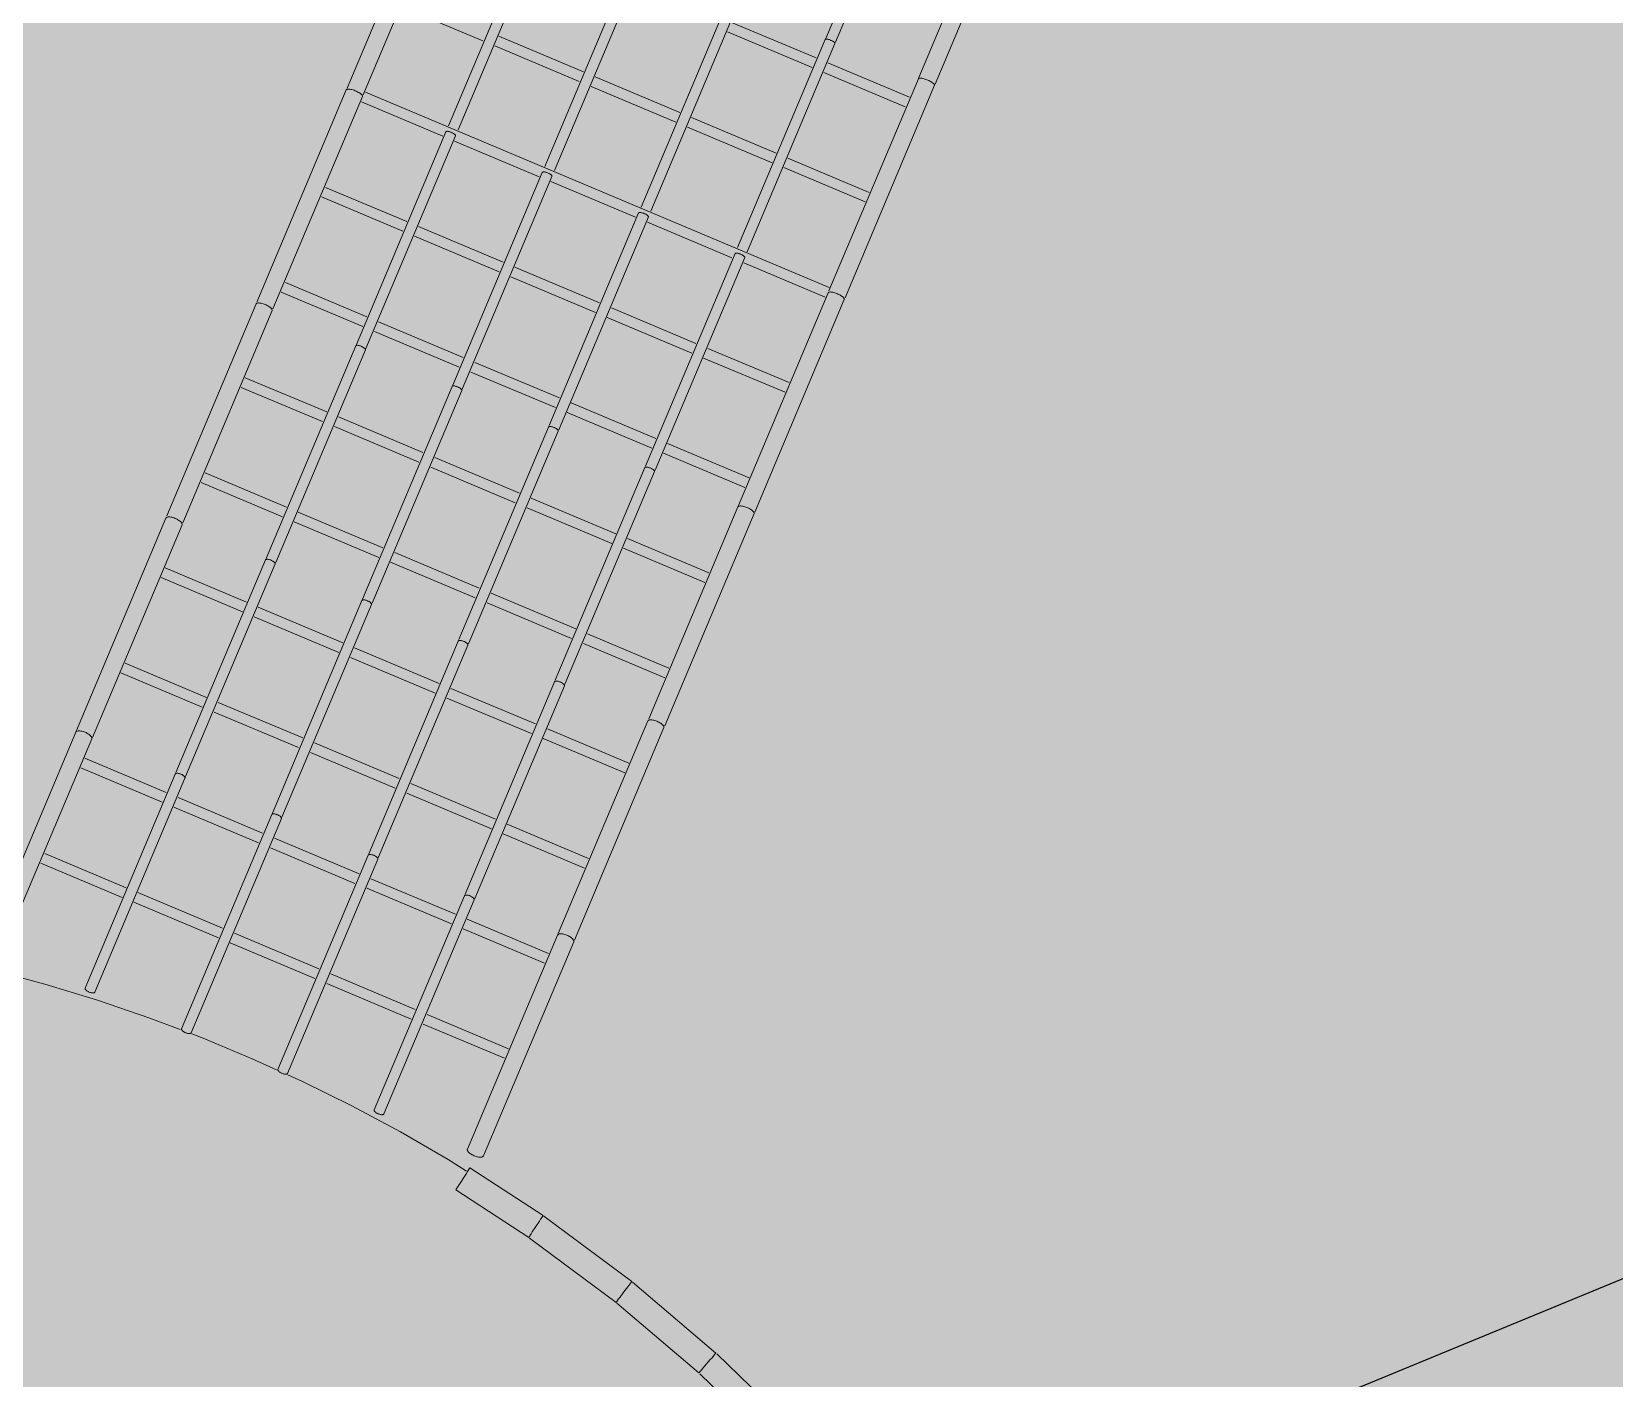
# Model space of a CAD drawing. Header units: millimetres. Extents: x -31757 to 121236, y -27283 to 59400.
# Drawn here: x 51917 to 54641, y 49475 to 51794 of the extents above; entities that cross this region are included whole.
import ezdxf

# ---------------------------------------------------------------- set-up
doc = ezdxf.new("R2010")
doc.units = ezdxf.units.MM
for name, color, linetype, lineweight in [('06_部屋の色', 8, 'Continuous', 0), ('10_見えがかり', 7, 'Continuous', 13), ('11_見えがかり（家具）', 8, 'Continuous', 9)]:
    doc.layers.add(name, color=color, linetype=linetype, lineweight=lineweight)

msp = doc.modelspace()

# ---------------------------------------------------------------- hatches: boundary and pattern name
at = {"layer": '06_部屋の色', "true_color": 0xf6e3a4}
h = msp.add_hatch(color=8, dxfattribs=at)
h.paths.add_polyline_path([(37121.8, 42081.2), (37460.6, 42484.9), (37800.4, 42887.9), (36072.4, 44348.7), (39234.8, 48988.5), (39431.2, 49276.7), (39322.7, 49373.6), (39316.9, 49378.8), (39496.9, 49642.9), (39611.1, 49540.6), (39795.6, 49811.2), (39687.3, 49908.5), (39681.5, 49913.7), (39861.6, 50178), (39975.6, 50075.3), (40009.7, 50125.4), (40040.8, 50171), (41255.9, 51953.7), (41148.6, 52052.4), (41142.8, 52057.7), (41323.5, 52322.9), (41429.2, 52225.4), (41436.5, 52218.7), (41621.7, 52490.5), (41514.7, 52589.5), (41508.9, 52594.8), (41689.8, 52860.2), (41802.5, 52755.7), (41822.1, 52784.5), (42460.9, 53721.7), (42489.9, 53764.2), (42585.7, 53895.5), (42599.7, 53914.6), (42604.4, 53920.3), (42708.9, 54045.6), (42719.4, 54058.2), (42787.8, 54136.5), (42789.9, 54138.9), (42851.9, 54248.7), (42853.6, 54251.8), (42853.6, 54251.9), (42855.9, 54255.5), (43006.4, 54494.7), (43009, 54498), (43179.6, 54718.9), (43182.4, 54721.9), (43373.5, 54925.4), (43376.6, 54928.2), (43586.3, 55112.4), (43589.7, 55114.8), (43816, 55278.1), (43817.8, 55279.1), (44024.5, 55399.8), (44060.7, 55420.9), (44277.9, 55521.2), (44317.9, 55539.6), (44543.7, 55618.6), (44585.3, 55633.1), (44817.7, 55690), (44860.4, 55700.5), (45097.2, 55734.8), (45139.9, 55741), (45140.7, 55741.1), (45144.9, 55741.3), (45427.3, 55754.9), (45483, 55754.9), (47818.2, 55754.5), (47818.4, 55903), (47818.4, 55906.5), (51414.4, 55906), (51414.2, 55759.5), (51414.2, 55754), (51454.3, 55754), (51465.9, 55754), (54573.7, 55753.6), (54613.5, 55753.6), (54615.4, 55753.6), (54621.5, 55753.6), (54623.5, 55753.5), (54625.5, 55753.4), (54626, 55753.3), (54921.2, 55738.5), (54925.4, 55737.8), (55213.9, 55693.9), (55218.1, 55692.9), (55500.8, 55620.2), (55504.7, 55618.8), (55778.8, 55518.2), (55782.5, 55516.4), (56045.2, 55388.7), (56048.5, 55386.6), (56297.2, 55233.1), (56300.2, 55230.8), (56532.3, 55053.1), (56533.1, 55052.3), (56744.8, 54853.6), (56751, 54847.7), (56772.1, 54825.8), (56777.2, 54820.5), (56821.3, 54774.8), (56991.9, 54597.6), (59427.7, 52068.4), (59746.8, 51737.1), (59781.4, 51701.1), (59794.3, 51687.7), (59792.1, 51685.6), (59685.5, 51582.1), (59787.6, 51476.3), (59791.1, 51472.7), (59705, 51389), (59196, 50899.2), (59143.7, 50847.7), (59044.4, 50949.6), (59037.6, 50956.5), (59034, 50953), (59033.8, 50952.8), (59033.1, 50952.1), (59029.9, 50949), (58743.2, 50666.6), (58401.6, 50334.7), (58400.1, 50333.3), (58394.2, 50327.5), (57903.5, 49839.6), (57892.9, 49829), (57459.3, 49402), (57563.5, 49297.4), (57566.6, 49294.3), (57502.7, 49231.4), (57154, 48880), (56803.1, 48530.9), (56319, 48038.3), (56153.9, 47871.8), (56045.6, 47978.5), (55701.8, 47631.8), (55695.6, 47625.4), (55514.2, 47438.2), (55619.3, 47335.4), (55622.9, 47331.9), (55470.9, 47175.2), (55131.2, 46829.4), (54643.1, 46321.1), (54162.4, 45825.1), (53814.8, 45458.4), (53742.7, 45383.3), (53637.7, 45483.3), (53632.6, 45488.1), (53421.1, 45267.7), (53527.7, 45166.4), (53531.3, 45163), (53479.2, 45108.7), (52996.9, 44594.7), (52522.1, 44093.2), (52295.7, 43848.7), (52189.7, 43947.7), (52184.5, 43952.5), (52071.6, 43830.4), (52067.7, 43826.3), (51742.6, 43479.6), (51737.9, 43474.5), (51735.6, 43472.1), (51731.2, 43467.3), (51729.8, 43465.8), (51272.8, 42967.2), (51268.6, 42962.6), (50788.3, 42443.3), (50777.9, 42432.1), (50470.8, 42092.4), (50464.2, 42085.1), (50122.7, 41712.2), (49662.4, 41198.3), (49653.5, 41188.4), (49653.4, 41188.2), (49652.4, 41187.1), (49194.4, 40680.5), (49188.9, 40674.4), (48872.2, 40316), (48867.4, 40310.6), (48534.9, 39939.1), (48530, 39933.5), (48072.9, 39411.1), (48066.1, 39403.3), (47608.6, 38885.3), (47437.2, 38686.8), (47550, 38588.5), (47551.8, 38587), (47406.2, 38418.2), (47073.7, 38037.8), (46615.8, 37502), (46164.6, 36979.1), (45852.2, 36608.5), (45590.5, 36302.3), (44600.9, 37138.8), (44291.6, 37400.2), (44789.6, 37987.1), (45302.9, 38587.4), (45805.3, 39170.5), (46309.8, 39751.7), (43444.8, 42248), (42931, 41656.2), (42419.5, 41062.4), (41910.1, 40466.8), (41389.8, 39853.7), (41349.7, 39806.3), (43641.2, 37870.2), (43189.5, 37333.6), (42700.5, 36748.6), (42375.7, 36357.7), (41893.4, 35773.6), (41891, 35772), (41887.6, 35772.2), (35947.6, 40658.3), (35945.8, 40661.7), (35947, 40665.4), (36615.4, 41474)])
h.paths.add_polyline_path([(52361.6, 48399.8), (52291.4, 48477.5), (52216.2, 48550.4), (52136.5, 48618.2), (52052.4, 48680.7), (51964.5, 48737.5), (51873, 48788.5), (51778.4, 48833.3), (51681.1, 48871.9), (51581.5, 48904.1), (51479.9, 48929.6), (51376.9, 48948.5), (51272.9, 48960.5), (51168.3, 48965.8), (51063.6, 48964.2), (50959.3, 48955.8), (50855.7, 48940.5), (50753.4, 48918.5), (50652.7, 48889.9), (50554, 48854.7), (50457.9, 48813.2), (50364.7, 48765.4), (50274.8, 48711.7), (50188.7, 48652.2), (50106.6, 48587.2), (50029, 48517), (49956.1, 48441.8), (49888.3, 48362.1), (49825.8, 48278), (49769, 48190.1), (49718, 48098.7), (49673.1, 48004), (49634.5, 47906.7), (49602.4, 47807.1), (49576.8, 47705.5), (49558, 47602.6), (49545.9, 47498.5), (49540.7, 47393.9), (49542.3, 47289.3), (49550.7, 47184.9), (49566, 47081.3), (49588, 46978.9), (49616.6, 46878.3), (49651.8, 46779.6), (49693.3, 46683.5), (49741, 46590.4), (49794.7, 46500.5), (49854.2, 46414.3), (49919.2, 46332.3), (49989.5, 46254.6), (50064.6, 46181.7), (50144.4, 46113.9), (50228.4, 46051.4), (50316.4, 45994.6), (50407.8, 45943.6), (50502.4, 45898.7), (50599.7, 45860.2), (50699.4, 45828), (50801, 45802.5), (50903.9, 45783.6), (51007.9, 45771.5), (51112.5, 45766.3), (51217.2, 45767.9), (51321.5, 45776.3), (51425.1, 45791.6), (51527.5, 45813.6), (51628.2, 45842.2), (51726.8, 45877.4), (51822.9, 45918.9), (51916.1, 45966.6), (52006, 46020.4), (52092.1, 46079.9), (52174.2, 46144.9), (52251.9, 46215.1), (52324.8, 46290.2), (52392.6, 46370), (52455.1, 46454.1), (52511.9, 46542), (52562.8, 46633.4), (52607.7, 46728.1), (52646.3, 46825.4), (52678.4, 46925), (52704, 47026.6), (52722.8, 47129.5), (52734.9, 47233.5), (52740.2, 47338.1), (52738.6, 47442.8), (52730.1, 47547.1), (52714.9, 47650.8), (52692.9, 47753.1), (52664.3, 47853.8), (52629.1, 47952.5), (52587.5, 48048.6), (52539.8, 48141.7), (52486.1, 48231.6), (52426.6, 48317.8)], flags=0)
at = {"layer": '10_見えがかり'}
msp.add_hatch(color=8, dxfattribs=at).paths.add_polyline_path([(42365.7, 53851.9), (42479.8, 54008.2), (42603.8, 54156.9), (42665.2, 54227.2), (42723, 54329.7), (42881.7, 54581.9), (43063.8, 54817.6), (43267.7, 55034.8), (43491.5, 55231.4), (43733.1, 55405.6), (43990.3, 55555.9), (44260.8, 55680.7), (44542, 55779), (44831.3, 55849.9), (45113.4, 55890.8), (45126.1, 55892.6), (45423.7, 55906.9), (47816.4, 55906.5), (52850.6, 55905.8), (53007.7, 55905.8), (53241.3, 55905.8), (54357.6, 55905.6), (54625.4, 55905.6), (54627.5, 55905.5), (55040.7, 55905.4), (55250.6, 55873.5), (55555.2, 55795.2), (55850.5, 55686.8), (56133.5, 55549.2), (56401.1, 55384), (56650.9, 55192.8), (56879.6, 54978), (60015.9, 51721.4), (59993.6, 51699.9), (60382.1, 51296.5), (60274, 51192.5), (59901.1, 51579.6), (59829.4, 51510), (59704.9, 51389), (59196, 50899.2), (58999.5, 50705.7), (58849.5, 50557.9), (58500.7, 50219.1), (57999.8, 49721), (57502.7, 49231.4), (57154, 48880), (57142.7, 48868.8), (56815.3, 48543.2), (56309.1, 48028.2), (56152.5, 47870.4), (55810.5, 47525.5), (55485.3, 47190), (55131.2, 46829.4), (54643.1, 46321.1), (54162.4, 45825.1), (53814.8, 45458.4), (53606.4, 45241.3), (53532.7, 45164.4), (53479.2, 45108.7), (52996.9, 44594.7), (52522, 44093.2), (52294.3, 43847.3), (52178.7, 43722.5), (51847.2, 43368.9), (51380.5, 42859.8), (50890.2, 42329.6), (50576.8, 41983), (50235.5, 41610.4), (49818, 41144.2), (49765.3, 41085.3), (49302.1, 40573), (48967.5, 40194.4), (48644.2, 39833.2), (48180.1, 39302.8), (47722.9, 38785.1), (47553.1, 38588.5), (47392.7, 38402.7), (47073.7, 38037.8), (46615.8, 37502), (46164.6, 36979.1), (45838.8, 36592.9), (45535.2, 36237.6), (45072.4, 35683.3), (44616.2, 35141.8), (44319.2, 34781), (43995.5, 34393), (43550.1, 33846.7), (43111.2, 33313.5), (42801, 32927.8), (42488.3, 32544), (42053.7, 31998.2), (41611.1, 31447.6), (41310.8, 31065.1), (41007.9, 30684.7), (40574.4, 30126.9), (40138.2, 29571.3), (39909.1, 29272.3), (39891.6, 29285.9), (39872.6, 29261.3), (32761.7, 34756.3), (32608.6, 34882.9), (32463.8, 35019.5), (32328.3, 35165.4), (32202.6, 35319.9), (32087.4, 35482.2), (31983, 35651.8), (31890.1, 35827.9), (31808.8, 36009.7), (31739.7, 36196.4), (31683.1, 36387.3), (31639, 36581.5), (31607.8, 36778.1), (31589.6, 36976.4), (31584.5, 37175.4), (31592.4, 37374.4), (31613.3, 37572.4), (31647.3, 37768.6), (31694, 37962.1), (31753.3, 38152.2), (31825, 38338), (31895.9, 38490.9), (32118.9, 38816.4), (32136.5, 38844), (35925.4, 44403), (36028.1, 44553.6), (36318, 44979), (36378.3, 45067.4), (36524.9, 45282.6), (37696.6, 47001.6), (39118.1, 49087.1), (39858, 50172.7), (39862.7, 50179.7), (40319.1, 50849.2), (40623.3, 51295.5), (40989.2, 51832.4), (41141.4, 52055.7), (41297.5, 52284.7)])

# ---------------------------------------------------------------- linework, layer by layer
at = {"layer": '11_見えがかり（家具）'}
for points in [[(53283.8, 51782.1), (53438.3, 52148.9), (53438.4, 52149.1), (53438.7, 52149.2)], [(53438.7, 52149.2), (53439.2, 52149.3), (53439.7, 52149.3), (53440.4, 52149.3), (53441.3, 52149.2), (53442.2, 52149), (53443.2, 52148.7), (53444.3, 52148.4), (53445.3, 52148), (53446.4, 52147.6), (53447.4, 52147.2), (53448.4, 52146.8), (53449.4, 52146.3), (53450.4, 52145.8), (53451.3, 52145.3), (53452.2, 52144.8), (53453, 52144.2), (53453.7, 52143.7), (53454.2, 52143.2), (53454.6, 52142.8), (53454.8, 52142.4), (53454.9, 52142.1), (53454.9, 52141.9), (53300.5, 51775.3)], [(52460, 51696.6), (52613.9, 52061.9), (52614.1, 52062.4), (52614.5, 52062.7)], [(52614.5, 52062.7), (52615.1, 52063), (52616, 52063.1), (52617.1, 52063.1), (52618.4, 52063), (52619.9, 52062.8), (52621.6, 52062.5), (52623.3, 52062), (52625.1, 52061.5), (52626.9, 52060.9), (52628.7, 52060.2), (52630.3, 52059.5), (52631.9, 52058.7), (52633.6, 52057.9), (52635.2, 52057), (52636.7, 52056.1), (52638.1, 52055.2), (52639.2, 52054.2), (52640.2, 52053.4), (52641, 52052.5), (52641.4, 52051.8), (52641.7, 52051.2), (52641.7, 52050.6), (52487.6, 51685)], [(53444.3, 51714.9), (53598.6, 52081.3), (53598.9, 52081.7), (53599.4, 52081.9)], [(53599.4, 52081.9), (53600.1, 52082.1), (53601.1, 52082.1), (53602.2, 52082), (53603.6, 52081.8), (53605.2, 52081.5), (53606.8, 52081.1), (53608.6, 52080.5), (53610.4, 52079.9), (53612.1, 52079.3), (53613.8, 52078.6), (53615.4, 52077.9), (53617.1, 52077.1), (53618.8, 52076.2), (53620.4, 52075.4), (53621.8, 52074.5), (53623.2, 52073.6), (53624.3, 52072.7), (53625.2, 52071.9), (53625.8, 52071.2), (53626.2, 52070.6), (53626.4, 52070.1), (53626.3, 52069.7), (53472, 51703.4)], [(52634.4, 51631.4), (52785.3, 51989.8)], [(52802, 51983), (52651, 51624.5)], [(52800.3, 51561.6), (52951.2, 51919.9)], [(52967.9, 51913.2), (52816.8, 51554.6)], [(52966.2, 51491.7), (53117.1, 51850.1)], [(53133.8, 51843.3), (52982.7, 51484.7)], [(52693.8, 51777.6), (52553.7, 51836.6)], [(53260.5, 51731.8), (53114.8, 51793.1)], [(53121.8, 51809.7), (53267.4, 51748.4)], [(52859.7, 51707.7), (52714, 51769.1)], [(52721, 51785.7), (52866.7, 51724.3)], [(53132, 51421.8), (53283, 51780.2)], [(53283, 51780.2), (53283.1, 51780.4), (53283.4, 51780.6), (53283.7, 51780.8), (53284.3, 51780.9), (53284.9, 51780.9), (53285.7, 51780.8), (53286.6, 51780.7), (53287.6, 51780.5), (53288.6, 51780.2), (53289.7, 51779.9), (53290.8, 51779.5), (53291.8, 51779.1), (53292.8, 51778.7), (53293.8, 51778.2), (53294.8, 51777.7), (53295.8, 51777.2), (53296.7, 51776.7), (53297.5, 51776.1), (53298.2, 51775.6), (53298.8, 51775), (53299.2, 51774.5), (53299.5, 51774.1), (53299.7, 51773.7), (53299.7, 51773.4), (53148.6, 51414.8)], [(53287.7, 51739.9), (53427.8, 51680.9)], [(52886.9, 51715.8), (53032.5, 51654.4)], [(53420.8, 51664.3), (53280.7, 51723.3)], [(53289.4, 51347.2), (53443.3, 51712.6), (53443.5, 51713), (53443.9, 51713.3)], [(53443.9, 51713.3), (53444.6, 51713.6), (53445.4, 51713.7), (53446.5, 51713.8), (53447.8, 51713.7), (53449.3, 51713.5), (53451, 51713.1), (53452.7, 51712.7), (53454.5, 51712.1), (53456.3, 51711.5), (53458.1, 51710.8), (53459.7, 51710.1), (53461.4, 51709.3), (53463, 51708.5), (53464.6, 51707.6), (53466.1, 51706.7), (53467.5, 51705.8), (53468.7, 51704.9), (53469.6, 51704), (53470.4, 51703.2), (53470.9, 51702.4), (53471.1, 51701.8), (53471.1, 51701.3), (53317.1, 51335.6)], [(52304.8, 51328.1), (52458.6, 51693.4), (52458.9, 51693.8), (52459.3, 51694.2)], [(52459.3, 51694.2), (52460, 51694.5), (52460.9, 51694.7), (52462, 51694.8), (52463.4, 51694.8), (52464.9, 51694.6), (52466.6, 51694.3), (52468.4, 51693.9), (52470.2, 51693.3), (52472, 51692.7), (52473.7, 51692), (52475.4, 51691.3), (52477, 51690.5), (52478.6, 51689.7), (52480.2, 51688.8), (52481.7, 51687.8), (52483, 51686.9), (52484.2, 51685.9), (52485.1, 51685), (52485.8, 51684.1), (52486.3, 51683.3), (52486.4, 51682.6), (52486.4, 51682), (52332.3, 51316.2)], [(52491.7, 51689.4), (53289.8, 51353.2)], [(53025.6, 51637.9), (52879.9, 51699.2)], [(52624.8, 51613.8), (52484.7, 51672.8)], [(53191.4, 51568), (53045.8, 51629.3)], [(53052.8, 51645.9), (53198.4, 51584.6)], [(52475.9, 51255.1), (52630.1, 51621.2), (52630.2, 51621.5), (52630.5, 51621.7), (52630.9, 51621.9), (52631.4, 51622), (52632.1, 51622.1)], [(52632.1, 51622.1), (52632.9, 51622.1), (52633.8, 51622), (52634.9, 51621.8), (52635.9, 51621.5), (52637, 51621.2), (52638.1, 51620.8), (52639.1, 51620.4), (52640.1, 51620), (52641.1, 51619.5), (52642.1, 51619), (52643, 51618.5), (52643.9, 51617.9), (52644.7, 51617.3), (52645.4, 51616.7), (52646, 51616.2), (52646.4, 51615.7), (52646.7, 51615.2), (52646.8, 51614.8), (52646.7, 51614.4), (52492.4, 51248.1)], [(52790.7, 51543.9), (52645, 51605.3)], [(53218.7, 51576), (53358.8, 51517)], [(52641.8, 51185.2), (52796, 51551.3), (52796.1, 51551.6), (52796.4, 51551.9), (52796.8, 51552), (52797.3, 51552.2), (52798, 51552.2)], [(52798, 51552.2), (52798.8, 51552.2), (52799.7, 51552.1), (52800.7, 51551.9), (52801.8, 51551.6), (52802.9, 51551.3), (52804, 51551), (52805, 51550.5), (52806, 51550.1), (52807, 51549.7), (52808, 51549.2), (52808.9, 51548.6), (52809.8, 51548), (52810.6, 51547.5), (52811.3, 51546.9), (52811.9, 51546.3), (52812.3, 51545.8), (52812.5, 51545.3), (52812.6, 51544.9), (52812.6, 51544.5), (52658.3, 51178.2)], [(53351.8, 51500.4), (53211.7, 51559.5)], [(52422.7, 51525.6), (52562.8, 51466.6)], [(52956.6, 51474), (52810.9, 51535.4)], [(52555.8, 51450), (52415.7, 51509)], [(52807.6, 51115.4), (52961.8, 51481.5), (52962, 51481.8), (52962.3, 51482), (52962.7, 51482.2), (52963.2, 51482.3), (52963.9, 51482.3)], [(52963.9, 51482.3), (52964.7, 51482.3), (52965.6, 51482.2), (52966.6, 51482), (52967.7, 51481.8), (52968.8, 51481.4), (52969.9, 51481.1), (52970.9, 51480.7), (52971.9, 51480.2), (52972.9, 51479.8), (52973.9, 51479.3), (52974.8, 51478.7), (52975.7, 51478.2), (52976.5, 51477.6), (52977.2, 51477), (52977.7, 51476.4), (52978.2, 51475.9), (52978.4, 51475.4), (52978.5, 51475), (52978.5, 51474.7), (52824.2, 51108.3)], [(53122.4, 51404.2), (52976.8, 51465.5)], [(52721.7, 51380.1), (52576, 51441.4)], [(52583, 51458), (52728.6, 51396.7)], [(52973.5, 51045.5), (53127.7, 51411.6), (53127.9, 51411.9), (53128.2, 51412.1), (53128.6, 51412.3), (53129.1, 51412.4), (53129.8, 51412.5)], [(53129.8, 51412.5), (53130.6, 51412.4), (53131.5, 51412.3), (53132.5, 51412.2), (53133.6, 51411.9), (53134.7, 51411.6), (53135.7, 51411.2), (53136.8, 51410.8), (53137.8, 51410.4), (53138.8, 51409.9), (53139.7, 51409.4), (53140.7, 51408.9), (53141.6, 51408.3), (53142.4, 51407.7), (53143.1, 51407.1), (53143.6, 51406.6), (53144, 51406), (53144.3, 51405.6), (53144.4, 51405.1), (53144.4, 51404.8), (52990.1, 51038.5)], [(52748.9, 51388.1), (52894.5, 51326.8)], [(53282.8, 51336.6), (53142.7, 51395.6)], [(52353.7, 51361.7), (52493.8, 51302.7)], [(52887.5, 51310.2), (52741.9, 51371.6)], [(52149.6, 50959.8), (52303.4, 51324.8), (52303.7, 51325.3), (52304.2, 51325.8)], [(52304.2, 51325.8), (52304.9, 51326.1), (52305.8, 51326.4), (52307, 51326.5), (52308.4, 51326.5), (52309.9, 51326.4), (52311.6, 51326.1), (52313.4, 51325.7), (52315.3, 51325.2), (52317.1, 51324.5), (52318.8, 51323.9), (52320.5, 51323.1), (52322.1, 51322.4), (52323.7, 51321.5), (52325.3, 51320.6), (52326.7, 51319.6), (52328, 51318.6), (52329.1, 51317.6), (52330, 51316.6), (52330.7, 51315.6), (52331.1, 51314.8), (52331.2, 51314), (52331.1, 51313.4), (52177.3, 50948.1)], [(52486.8, 51286.1), (52346.7, 51345.2)], [(53133.8, 50977.7), (53288.1, 51344), (53288.3, 51344.5), (53288.8, 51344.9)], [(53288.8, 51344.9), (53289.4, 51345.2), (53290.3, 51345.4), (53291.5, 51345.5), (53292.8, 51345.4), (53294.3, 51345.2), (53296, 51344.9), (53297.8, 51344.5), (53299.6, 51343.9), (53301.4, 51343.3), (53303.2, 51342.7), (53304.8, 51341.9), (53306.4, 51341.2), (53308.1, 51340.3), (53309.6, 51339.4), (53311.1, 51338.5), (53312.5, 51337.5), (53313.6, 51336.5), (53314.6, 51335.6), (53315.2, 51334.7), (53315.7, 51333.9), (53315.9, 51333.2), (53315.8, 51332.7), (53161.6, 50966.5)], [(53053.4, 51240.3), (52907.8, 51301.7)], [(52914.8, 51318.3), (53060.4, 51256.9)], [(52652.7, 51216.3), (52507, 51277.6)], [(52514, 51294.2), (52659.6, 51232.9)], [(52320.6, 50886.6), (52474.8, 51252.6), (52475, 51253), (52475.3, 51253.2), (52475.7, 51253.4)], [(52475.7, 51253.4), (52476.3, 51253.6), (52477, 51253.7), (52477.8, 51253.7), (52478.8, 51253.6), (52479.8, 51253.4), (52480.8, 51253.2), (52481.9, 51252.9), (52483, 51252.5), (52484.1, 51252.1), (52485.1, 51251.7), (52486, 51251.2), (52487, 51250.7), (52487.9, 51250.1), (52488.8, 51249.5), (52489.6, 51248.9), (52490.3, 51248.3), (52490.8, 51247.7), (52491.2, 51247.1), (52491.4, 51246.6), (52491.5, 51246.2), (52491.5, 51245.8), (52337.2, 50879.6)], [(53080.7, 51248.4), (53220.8, 51189.4)], [(52679.9, 51224.3), (52825.5, 51163)], [(53213.8, 51172.8), (53073.7, 51231.8)], [(52284.7, 51197.9), (52424.8, 51138.9)], [(52818.5, 51146.4), (52672.9, 51207.7)], [(52417.8, 51122.3), (52277.7, 51181.3)], [(52486.5, 50816.7), (52640.7, 51182.8), (52640.9, 51183.1), (52641.2, 51183.3), (52641.6, 51183.6)], [(52641.6, 51183.6), (52642.2, 51183.7), (52642.9, 51183.8), (52643.7, 51183.8), (52644.6, 51183.7), (52645.7, 51183.5), (52646.7, 51183.3), (52647.8, 51183), (52648.9, 51182.6), (52650, 51182.2), (52651, 51181.8), (52651.9, 51181.3), (52652.9, 51180.8), (52653.8, 51180.2), (52654.7, 51179.6), (52655.5, 51179), (52656.2, 51178.4), (52656.7, 51177.8), (52657.1, 51177.3), (52657.3, 51176.8), (52657.4, 51176.3), (52657.4, 51175.9), (52503.1, 50809.7)], [(52984.4, 51076.5), (52838.8, 51137.9)], [(52845.8, 51154.5), (52991.4, 51093.1)], [(52583.6, 51052.5), (52438, 51113.8)], [(52445, 51130.4), (52590.6, 51069)], [(52652.4, 50746.9), (52806.6, 51112.9), (52806.8, 51113.2), (52807.1, 51113.5), (52807.5, 51113.7)], [(52807.5, 51113.7), (52808, 51113.8), (52808.8, 51113.9), (52809.6, 51113.9), (52810.5, 51113.8), (52811.5, 51113.7), (52812.6, 51113.4), (52813.7, 51113.1), (52814.8, 51112.7), (52815.9, 51112.3), (52816.8, 51111.9), (52817.8, 51111.4), (52818.8, 51110.9), (52819.7, 51110.4), (52820.6, 51109.8), (52821.4, 51109.2), (52822, 51108.5), (52822.6, 51108), (52823, 51107.4), (52823.2, 51106.9), (52823.3, 51106.4), (52823.2, 51106.1), (52669, 50739.8)], [(53011.7, 51084.6), (53151.8, 51025.6)], [(52610.9, 51060.5), (52756.5, 50999.2)], [(53144.8, 51009), (53004.7, 51068)], [(52215.7, 51034.1), (52355.7, 50975.1)], [(52749.5, 50982.6), (52603.9, 51043.9)], [(52818.3, 50677), (52972.5, 51043), (52972.6, 51043.3), (52972.9, 51043.6), (52973.4, 51043.8)], [(52973.4, 51043.8), (52973.9, 51044), (52974.6, 51044), (52975.5, 51044), (52976.4, 51044), (52977.4, 51043.8), (52978.5, 51043.5), (52979.6, 51043.2), (52980.7, 51042.9), (52981.7, 51042.5), (52982.7, 51042), (52983.7, 51041.6), (52984.7, 51041), (52985.6, 51040.5), (52986.5, 51039.9), (52987.3, 51039.3), (52987.9, 51038.7), (52988.5, 51038.1), (52988.9, 51037.5), (52989.1, 51037), (52989.2, 51036.6), (52989.1, 51036.2), (52834.9, 50670)], [(52348.8, 50958.5), (52208.7, 51017.5)], [(52915.4, 50912.7), (52769.8, 50974)], [(52776.8, 50990.6), (52922.4, 50929.3)], [(52979.1, 50610.4), (53132.8, 50975.4), (53133.1, 50975.9), (53133.6, 50976.4)], [(53133.6, 50976.4), (53134.3, 50976.7), (53135.2, 50977), (53136.4, 50977.1), (53137.8, 50977.1), (53139.4, 50977), (53141.1, 50976.7), (53142.9, 50976.3), (53144.7, 50975.8), (53146.5, 50975.2), (53148.2, 50974.5), (53149.9, 50973.8), (53151.5, 50973), (53153.1, 50972.1), (53154.7, 50971.2), (53156.1, 50970.2), (53157.4, 50969.2), (53158.6, 50968.2), (53159.5, 50967.2), (53160.1, 50966.3), (53160.5, 50965.4), (53160.6, 50964.7), (53160.6, 50964), (53006.7, 50598.8)], [(51994, 50590.3), (52148.1, 50956.2), (52148.5, 50956.8), (52149, 50957.3)], [(52149, 50957.3), (52149.7, 50957.7), (52150.7, 50958), (52151.9, 50958.2), (52153.3, 50958.2), (52154.9, 50958.1), (52156.7, 50957.9), (52158.5, 50957.5), (52160.3, 50957), (52162.1, 50956.4), (52163.9, 50955.7), (52165.5, 50955), (52167.2, 50954.2), (52168.7, 50953.3), (52170.3, 50952.3), (52171.7, 50951.3), (52173, 50950.2), (52174.1, 50949.2), (52174.9, 50948.2), (52175.5, 50947.2), (52175.9, 50946.3), (52176, 50945.5), (52175.9, 50944.8), (52021.6, 50578.6)], [(52514.6, 50888.6), (52369, 50950)], [(52376, 50966.6), (52521.6, 50905.2)], [(52942.7, 50920.8), (53082.8, 50861.7)], [(52541.9, 50896.7), (52687.5, 50835.3)], [(53075.8, 50845.2), (52935.7, 50904.2)], [(52146.7, 50870.3), (52286.7, 50811.3)], [(52165.4, 50518.1), (52319.6, 50884.1), (52319.8, 50884.4), (52320.1, 50884.7), (52320.5, 50884.9), (52321.1, 50885.1), (52321.8, 50885.2)], [(52321.8, 50885.2), (52322.7, 50885.3), (52323.6, 50885.2), (52324.7, 50885), (52325.8, 50884.8), (52326.9, 50884.5), (52328, 50884.1), (52329, 50883.7), (52330, 50883.3), (52331, 50882.8), (52331.9, 50882.3), (52332.9, 50881.7), (52333.7, 50881.1), (52334.5, 50880.5), (52335.1, 50879.8), (52335.6, 50879.2), (52336, 50878.6), (52336.2, 50878.1), (52336.3, 50877.6), (52336.2, 50877.2), (52182, 50511.1)], [(52680.5, 50818.8), (52534.9, 50880.1)], [(52279.8, 50794.7), (52139.7, 50853.7)], [(52331.3, 50448.2), (52485.5, 50814.2), (52485.6, 50814.5), (52486, 50814.8), (52486.4, 50815.1), (52487, 50815.3), (52487.7, 50815.4)], [(52487.7, 50815.4), (52488.6, 50815.4), (52489.5, 50815.3), (52490.6, 50815.2), (52491.7, 50814.9), (52492.8, 50814.6), (52493.9, 50814.3), (52494.9, 50813.9), (52495.9, 50813.4), (52496.9, 50812.9), (52497.8, 50812.4), (52498.7, 50811.8), (52499.6, 50811.2), (52500.4, 50810.6), (52501, 50810), (52501.5, 50809.3), (52501.9, 50808.8), (52502.1, 50808.2), (52502.2, 50807.7), (52502.1, 50807.3), (52347.9, 50441.2)], [(52846.4, 50748.9), (52700.8, 50810.2)], [(52707.8, 50826.8), (52853.4, 50765.5)], [(52445.6, 50724.8), (52300, 50786.1)], [(52307, 50802.7), (52452.6, 50741.4)], [(52873.7, 50756.9), (53013.7, 50697.9)], [(52472.9, 50732.9), (52618.5, 50671.5)], [(52497.2, 50378.4), (52651.3, 50744.3), (52651.5, 50744.7), (52651.8, 50745), (52652.3, 50745.2), (52652.9, 50745.4), (52653.6, 50745.5)], [(52653.6, 50745.5), (52654.5, 50745.5), (52655.4, 50745.4), (52656.5, 50745.3), (52657.5, 50745.1), (52658.6, 50744.8), (52659.7, 50744.4), (52660.8, 50744), (52661.8, 50743.6), (52662.7, 50743.1), (52663.7, 50742.5), (52664.6, 50742), (52665.5, 50741.4), (52666.2, 50740.7), (52666.9, 50740.1), (52667.4, 50739.5), (52667.8, 50738.9), (52668, 50738.3), (52668, 50737.9), (52668, 50737.4), (52513.7, 50371.3)], [(53006.8, 50681.3), (52866.7, 50740.3)], [(52077.7, 50706.5), (52217.7, 50647.5)], [(52611.5, 50654.9), (52465.9, 50716.3)], [(52210.7, 50630.9), (52070.7, 50689.9)], [(52663.1, 50308.5), (52817.2, 50674.4), (52817.4, 50674.8), (52817.7, 50675.1), (52818.2, 50675.3), (52818.8, 50675.5), (52819.5, 50675.6)], [(52819.5, 50675.6), (52820.3, 50675.6), (52821.3, 50675.6), (52822.3, 50675.4), (52823.4, 50675.2), (52824.5, 50674.9), (52825.6, 50674.5), (52826.7, 50674.1), (52827.7, 50673.7), (52828.6, 50673.2), (52829.6, 50672.7), (52830.5, 50672.1), (52831.4, 50671.5), (52832.1, 50670.8), (52832.8, 50670.2), (52833.3, 50669.6), (52833.7, 50669), (52833.9, 50668.5), (52833.9, 50668), (52833.9, 50667.6), (52679.6, 50301.4)], [(52777.4, 50585.1), (52631.8, 50646.4)], [(52638.8, 50663), (52784.4, 50601.7)], [(52376.6, 50561), (52231, 50622.3)], [(52238, 50638.9), (52383.6, 50577.6)], [(51837.6, 50219.1), (51992.9, 50587.7), (51993.3, 50588.3), (51993.8, 50588.8)], [(51993.8, 50588.8), (51994.6, 50589.3), (51995.6, 50589.6), (51996.9, 50589.9), (51998.3, 50589.9), (51999.9, 50589.9), (52001.7, 50589.6), (52003.5, 50589.3), (52005.4, 50588.8), (52007.2, 50588.2), (52008.9, 50587.5), (52010.6, 50586.8), (52012.2, 50585.9), (52013.8, 50585), (52015.3, 50584.1), (52016.7, 50583), (52017.9, 50581.9), (52019, 50580.8), (52019.8, 50579.7), (52020.4, 50578.7), (52020.7, 50577.7), (52020.7, 50576.9), (52020.6, 50576.1), (51865.3, 50207.5)], [(52804.7, 50593.1), (52944.7, 50534.1)], [(52823.4, 50240.9), (52977.6, 50606.9), (52977.9, 50607.4), (52978.4, 50607.9)], [(52978.4, 50607.9), (52979.2, 50608.3), (52980.1, 50608.6), (52981.4, 50608.8), (52982.8, 50608.9), (52984.4, 50608.7), (52986.1, 50608.5), (52987.9, 50608.1), (52989.7, 50607.6), (52991.6, 50607), (52993.3, 50606.3), (52995, 50605.6), (52996.6, 50604.8), (52998.2, 50603.9), (52999.7, 50602.9), (53001.1, 50601.9), (53002.4, 50600.9), (53003.5, 50599.8), (53004.4, 50598.8), (53005, 50597.8), (53005.3, 50596.9), (53005.4, 50596.1), (53005.3, 50595.4), (52851.1, 50229.3)], [(52403.9, 50569), (52549.5, 50507.7)], [(52937.8, 50517.5), (52797.7, 50576.5)], [(52008.6, 50542.6), (52148.7, 50483.6)], [(52542.5, 50491.1), (52396.9, 50552.5)], [(52141.7, 50467), (52001.7, 50526.1)], [(52166.7, 50516.8), (52167.6, 50516.8), (52168.5, 50516.8), (52169.6, 50516.7), (52170.7, 50516.4), (52171.8, 50516.1), (52172.9, 50515.8), (52173.9, 50515.4), (52174.9, 50514.9), (52175.9, 50514.5), (52176.8, 50513.9), (52177.8, 50513.3), (52178.6, 50512.7), (52179.3, 50512), (52180, 50511.4), (52180.5, 50510.7), (52180.8, 50510.1), (52181, 50509.5), (52181, 50509), (52180.9, 50508.6), (52025.7, 50140), (52025.4, 50139.6), (52025.1, 50139.3), (52024.6, 50139), (52024, 50138.8), (52023.3, 50138.6), (52022.4, 50138.6), (52021.4, 50138.6), (52020.4, 50138.8), (52019.3, 50139), (52018.2, 50139.3), (52017.1, 50139.7), (52016, 50140.1), (52015, 50140.5), (52014.1, 50141), (52013.1, 50141.5), (52012.2, 50142.1), (52011.4, 50142.8), (52010.6, 50143.4), (52010, 50144.1), (52009.5, 50144.7), (52009.2, 50145.4), (52009, 50145.9), (52008.9, 50146.4), (52009.1, 50146.9), (52164.3, 50515.5), (52164.5, 50515.9), (52164.9, 50516.2), (52165.3, 50516.5), (52166, 50516.7), (52166.7, 50516.8)], [(52708.4, 50421.2), (52562.8, 50482.6)], [(52569.8, 50499.2), (52715.4, 50437.8)], [(52307.6, 50397.2), (52162, 50458.5)], [(52169, 50475.1), (52314.6, 50413.8)], [(52332.6, 50446.9), (52333.5, 50447), (52334.4, 50446.9), (52335.5, 50446.8), (52336.6, 50446.6), (52337.7, 50446.3), (52338.8, 50445.9), (52339.8, 50445.5), (52340.8, 50445.1), (52341.8, 50444.6), (52342.7, 50444), (52343.6, 50443.4), (52344.5, 50442.8), (52345.2, 50442.2), (52345.9, 50441.5), (52346.4, 50440.8), (52346.7, 50440.2), (52346.9, 50439.6), (52346.9, 50439.1), (52346.8, 50438.7), (52191.5, 50070.1), (52191.3, 50069.7), (52191, 50069.4), (52190.5, 50069.1), (52189.9, 50068.9), (52189.2, 50068.8), (52188.3, 50068.7), (52187.3, 50068.8), (52186.3, 50068.9), (52185.2, 50069.1), (52184.1, 50069.4), (52183, 50069.8), (52181.9, 50070.2), (52180.9, 50070.6), (52180, 50071.1), (52179, 50071.7), (52178.1, 50072.3), (52177.3, 50072.9), (52176.5, 50073.5), (52175.9, 50074.2), (52175.4, 50074.9), (52175.1, 50075.5), (52174.9, 50076.1), (52174.8, 50076.6), (52174.9, 50077), (52330.2, 50445.6), (52330.4, 50446), (52330.8, 50446.3), (52331.2, 50446.6), (52331.8, 50446.8), (52332.6, 50446.9)], [(52735.7, 50429.3), (52875.7, 50370.3)], [(52334.9, 50405.2), (52480.5, 50343.9)], [(52868.7, 50353.7), (52728.7, 50412.7)], [(51939.6, 50378.8), (52079.7, 50319.8)], [(52473.5, 50327.3), (52327.9, 50388.6)], [(52498.5, 50377.1), (52499.3, 50377.1), (52500.3, 50377.1), (52501.4, 50376.9), (52502.5, 50376.7), (52503.6, 50376.4), (52504.7, 50376), (52505.7, 50375.6), (52506.7, 50375.2), (52507.7, 50374.7), (52508.6, 50374.2), (52509.5, 50373.6), (52510.4, 50372.9), (52511.1, 50372.3), (52511.7, 50371.6), (52512.2, 50371), (52512.6, 50370.3), (52512.8, 50369.8), (52512.8, 50369.3), (52512.7, 50368.8), (52357.4, 50000.2), (52357.2, 49999.8), (52356.9, 49999.5), (52356.4, 49999.2), (52355.8, 49999), (52355, 49998.9), (52354.2, 49998.9), (52353.2, 49998.9), (52352.2, 49999), (52351.1, 49999.3), (52349.9, 49999.6), (52348.8, 49999.9), (52347.8, 50000.3), (52346.8, 50000.8), (52345.9, 50001.2), (52344.9, 50001.8), (52344, 50002.4), (52343.1, 50003), (52342.4, 50003.7), (52341.8, 50004.3), (52341.3, 50005), (52340.9, 50005.6), (52340.8, 50006.2), (52340.7, 50006.7), (52340.8, 50007.1), (52496.1, 50375.7), (52496.3, 50376.1), (52496.6, 50376.4), (52497.1, 50376.7), (52497.7, 50376.9), (52498.5, 50377.1)], [(52072.7, 50303.2), (51932.7, 50362.2)], [(52639.4, 50257.4), (52493.8, 50318.8)], [(52500.8, 50335.3), (52646.4, 50274)], [(52238.6, 50233.3), (52093, 50294.7)], [(52100, 50311.3), (52245.6, 50249.9)], [(52664.4, 50307.2), (52665.2, 50307.2), (52666.2, 50307.2), (52667.2, 50307), (52668.3, 50306.8), (52669.5, 50306.5), (52670.5, 50306.2), (52671.6, 50305.8), (52672.6, 50305.3), (52673.5, 50304.8), (52674.5, 50304.3), (52675.4, 50303.7), (52676.2, 50303.1), (52677, 50302.4), (52677.6, 50301.7), (52678.1, 50301.1), (52678.5, 50300.5), (52678.6, 50299.9), (52678.7, 50299.4), (52678.6, 50298.9), (52523.3, 49930.3), (52523.1, 49930), (52522.8, 49929.6), (52522.3, 49929.4), (52521.7, 49929.2), (52520.9, 49929), (52520.1, 49929), (52519.1, 49929), (52518, 49929.2), (52516.9, 49929.4), (52515.8, 49929.7), (52514.7, 49930), (52513.7, 49930.4), (52512.7, 49930.9), (52511.7, 49931.4), (52510.8, 49931.9), (52509.9, 49932.5), (52509, 49933.1), (52508.3, 49933.8), (52507.7, 49934.5), (52507.2, 49935.1), (52506.8, 49935.7), (52506.6, 49936.3), (52506.6, 49936.8), (52506.7, 49937.3), (52662, 50305.9), (52662.2, 50306.2), (52662.5, 50306.6), (52663, 50306.8), (52663.6, 50307), (52664.4, 50307.2)], [(52666.7, 50265.5), (52806.7, 50206.5)], [(52265.9, 50241.4), (52411.5, 50180.1)], [(52799.7, 50189.9), (52659.7, 50248.9)], [(52823.2, 50239.5), (52824, 50239.9), (52825, 50240.3), (52826.3, 50240.5), (52827.7, 50240.6), (52829.4, 50240.5), (52831.1, 50240.3), (52832.9, 50239.9), (52834.8, 50239.4), (52836.6, 50238.8), (52838.4, 50238.1), (52840, 50237.4), (52841.6, 50236.6), (52843.2, 50235.7), (52844.7, 50234.7), (52846.1, 50233.6), (52847.4, 50232.5), (52848.4, 50231.4), (52849.2, 50230.3), (52849.8, 50229.3), (52850.1, 50228.4), (52850.2, 50227.5), (52850, 50226.8), (52694.7, 49858.2), (52694.4, 49857.5), (52693.8, 49857), (52693, 49856.5), (52692, 49856.2), (52690.8, 49856), (52689.3, 49855.9), (52687.7, 49856), (52685.9, 49856.2), (52684.1, 49856.6), (52682.3, 49857.1), (52680.4, 49857.7), (52678.7, 49858.3), (52677, 49859.1), (52675.4, 49859.9), (52673.9, 49860.8), (52672.3, 49861.8), (52670.9, 49862.8), (52669.7, 49863.9), (52668.6, 49865), (52667.8, 49866.1), (52667.2, 49867.1), (52666.9, 49868.1), (52666.9, 49869), (52667, 49869.7), (52822.3, 50238.3), (52822.7, 50238.9), (52823.2, 50239.5)], [(52404.5, 50163.5), (52258.9, 50224.8)], [(51839.2, 50180.4), (51848.1, 50178.4), (51939.8, 50153.7), (52030.5, 50126.1), (52120.4, 50095.5), (52172.9, 50075.6)], [(52570.4, 50093.6), (52424.8, 50154.9)], [(52431.8, 50171.5), (52577.4, 50110.2)], [(52597.6, 50101.6), (52737.7, 50042.6)], [(52730.7, 50026.1), (52590.7, 50085.1)], [(52192.6, 50068.2), (52209.2, 50061.9), (52296.8, 50025.5), (52338.7, 50006.5)], [(52357.9, 49997.8), (52383.2, 49986.3), (52468.3, 49944.2), (52551.9, 49899.4), (52634, 49851.8), (52665.7, 49832.1)], [(52671.5, 49837.3), (52797.2, 49755.3), (52795.1, 49752.2), (52795.1, 49752.1), (52793.1, 49749.1), (52791, 49745.9), (52778.7, 49727.1), (52776.7, 49723.9), (52772.6, 49717.6), (52646.9, 49799.6), (52648.9, 49802.8), (52651, 49805.9), (52665.3, 49827.9), (52667.4, 49831), (52671.5, 49837.3)], [(52798.8, 49754.2), (52949.8, 49641.9), (52943.1, 49632.9), (52940.8, 49629.9), (52938.6, 49626.9), (52936.4, 49623.9), (52934.1, 49620.9), (52932.7, 49618.9), (52931.9, 49617.8), (52929.7, 49614.8), (52927.4, 49611.8), (52923, 49605.8), (52774.1, 49716.4)], [(52951.4, 49640.7), (53094.8, 49518.7), (53092.3, 49515.9), (53089.9, 49513), (53087.5, 49510.1), (53085.1, 49507.3), (53075.3, 49495.9), (53072.9, 49493), (53070.5, 49490.1), (53068.1, 49487.3), (53065.6, 49484.4), (52924.4, 49604.5)], [(53096.2, 49517.3), (53231.4, 49386.3), (53228.8, 49383.6), (53226.2, 49380.9), (53220.9, 49375.5), (53218.3, 49372.8), (53215.7, 49370.1), (53213.1, 49367.4), (53205.3, 49359.4), (53202.7, 49356.7), (53200, 49354), (53067, 49483)]]:
    msp.add_lwpolyline(points, dxfattribs=at)
at = {"layer": '45_吹抜'}
msp.add_lwpolyline([(59740.9, 51743.2), (52144.9, 48611)], dxfattribs=at)

doc.saveas('drawing.dxf')
